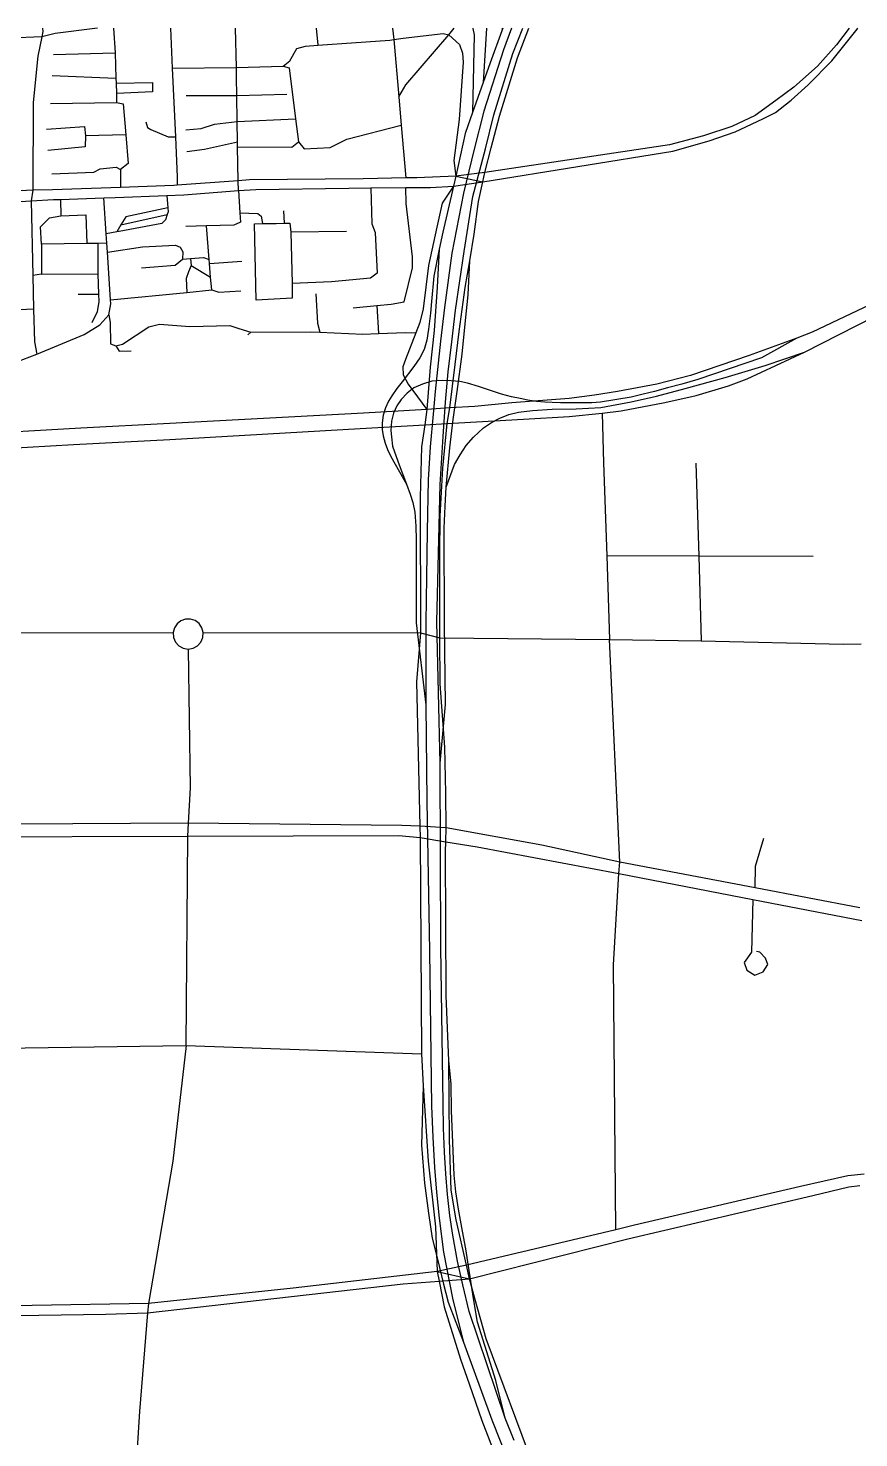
# Model space of a CAD drawing. Header units: inches. Extents: x 13377022 to 13384502, y 3544620 to 3549120.
# Drawn here: x 13378647 to 13379717, y 3547304 to 3549120 of the extents above; entities that cross this region are included whole.
import ezdxf

# ---------------------------------------------------------------- set-up
doc = ezdxf.new("R2010")
doc.units = ezdxf.units.IN
doc.header["$MEASUREMENT"] = 0

msp = doc.modelspace()

# ---------------------------------------------------------------- linework, layer by layer
for points in [[(13378735.8, 3549119.6), (13378681.4, 3549112.6), (13378664.2, 3549108.5), (13378623.5, 3549106.9), (13378589.6, 3549105.6), (13378573.2, 3549104.9), (13378568.8, 3549104.7), (13378559.2, 3549104.2), (13378547.6, 3549103.6), (13378509.5, 3549098.9)], [(13378665.3, 3549119.6), (13378665.6, 3549115.3), (13378664.2, 3549108.5), (13378659.3, 3549083.8), (13378652.9, 3549023.8), (13378652.5, 3548911), (13378650.6, 3548897.2), (13378652.8, 3548801.1), (13378653.7, 3548757.8), (13378654.7, 3548715.5), (13378657.6, 3548700)], [(13378756.7, 3549119.6), (13378758.9, 3549088), (13378759.8, 3549055.4), (13378760, 3549048.9), (13378760.3, 3549035.5), (13378760.6, 3549023.9), (13378769.2, 3549022.2), (13378772.5, 3548982.3), (13378775.5, 3548945.5), (13378765.8, 3548937.5), (13378765.8, 3548914.5)], [(13380484, 3549119.6), (13380451.6, 3549097.1), (13380383.9, 3549061.6), (13380355.5, 3549043.9), (13380097.4, 3548927.4), (13379756.4, 3548775.4), (13379657, 3548728), (13379637.3, 3548720.6), (13379575.7, 3548698), (13379500.3, 3548672.2), (13379456.8, 3548661.3), (13379405.9, 3548651.7), (13379376.5, 3548646.9), (13379343.6, 3548642.7), (13379269.8, 3548637.2), (13379222.3, 3548632.5), (13379189.8, 3548630.5), (13379160.2, 3548628.7), (13379078.7, 3548623.8), (13378829, 3548610.5)], [(13378829.2, 3548589.8), (13379074.4, 3548604.2), (13379157.8, 3548608.9), (13379186.6, 3548610.6), (13379284.8, 3548616.1), (13379343.8, 3548619.4), (13379386.1, 3548624), (13379411, 3548626.7), (13379467, 3548637.6), (13379507.6, 3548646.7), (13379548.9, 3548659.2), (13379573.1, 3548668), (13379646.9, 3548702.3), (13379759.3, 3548759.5), (13380098.4, 3548911.1), (13380356.6, 3549027.5), (13380387.3, 3549046.2), (13380460.4, 3549084), (13380511.9, 3549119.6)], [(13378830, 3549119.6), (13378832.4, 3549068.3), (13378836.4, 3548979.5), (13378838.7, 3548927.7), (13378838.6, 3548917.3)], [(13378917.5, 3548910.4), (13378917.3, 3548923.1), (13378916.6, 3548967), (13378916.5, 3548973.2), (13378916.1, 3548999.3), (13378915.6, 3549033.1), (13378915.2, 3549056.2), (13378914.9, 3549069), (13378913.7, 3549119.6)], [(13379017.9, 3549119.6), (13379019.9, 3549097.7)], [(13379116.2, 3549119.6), (13379117.7, 3549105.2), (13379124.1, 3549031.3), (13379127.2, 3548994.8), (13379133.4, 3548926.7)], [(13379124.1, 3549031.3), (13379133.3, 3549046.5), (13379188.8, 3549111), (13379195.7, 3549119.6)], [(13379258.4, 3549119.6), (13379257.2, 3549116.4), (13379241.8, 3549075.2), (13379232.8, 3549049.6), (13379219.2, 3549011.2), (13379209.6, 3548983.8), (13379197.8, 3548928.9), (13379194.7, 3548916.2), (13379181, 3548856.9), (13379176.3, 3548835.1), (13379173.8, 3548786), (13379170, 3548730.1)], [(13379269.6, 3549119.6), (13379259, 3549091.8), (13379233.9, 3549012.9), (13379221.4, 3548964), (13379207.7, 3548907.1), (13379192.8, 3548829.7), (13379183, 3548759.8)], [(13379197.3, 3548756.6), (13379208.6, 3548832.1), (13379219.7, 3548902.9), (13379235.9, 3548964.3), (13379246.8, 3549007.9), (13379271.2, 3549087), (13379284.1, 3549119.6)], [(13379704.7, 3549119.6), (13379688.4, 3549098.1), (13379663.8, 3549070.8), (13379633.2, 3549043.6), (13379610.2, 3549026.5), (13379583.3, 3549007.1), (13379553.5, 3548992.9), (13379516.9, 3548981), (13379473, 3548969.3), (13379235.1, 3548933.8), (13379197.8, 3548928.9)], [(13379202.1, 3548729.2), (13379209.9, 3548785.7), (13379215.6, 3548820), (13379221.2, 3548854.3), (13379227, 3548896.3), (13379232.7, 3548921.9), (13379235.1, 3548933.8), (13379243.2, 3548965.7), (13379254.2, 3549006.5), (13379277.1, 3549081.6), (13379291.9, 3549119.6)], [(13379219.7, 3549119.6), (13379219.5, 3549119.3), (13379221.2, 3549111.2), (13379219.2, 3549011.2)], [(13379232.7, 3548921.9), (13379477.2, 3548961.1), (13379524, 3548974.7), (13379557.5, 3548986.1), (13379593.4, 3549003.1), (13379609.5, 3549010.9), (13379629.8, 3549027.1), (13379651.9, 3549046.5), (13379682.3, 3549077.5), (13379714.9, 3549118.3), (13379715.7, 3549119.6)], [(13379237.4, 3549119.6), (13379232.8, 3549049.6)], [(13379257.5, 3549119.6), (13379257.2, 3549116.4)], [(13378832.4, 3549068.3), (13378914.9, 3549069), (13378975.2, 3549070.8), (13378983.7, 3549077.6), (13378992.9, 3549093.4), (13379003.9, 3549096.5), (13379019.9, 3549097.7), (13379112.6, 3549104.4), (13379117.7, 3549105.2), (13379129.7, 3549106.9), (13379181.6, 3549113), (13379188.8, 3549111)], [(13379188.8, 3549111), (13379202.6, 3549098.8), (13379206.2, 3549087.6), (13379207.3, 3549075.8), (13379202, 3549002.2), (13379195, 3548949.3), (13379197.8, 3548928.9)], [(13378679.3, 3549085.8), (13378758.9, 3549088)], [(13378975.2, 3549070.8), (13378982.9, 3549068.7), (13378991.3, 3549002.8), (13378995.1, 3548973.2), (13379002.3, 3548964.3), (13379035.6, 3548965.9), (13379057.3, 3548976.5), (13379127.2, 3548994.8)], [(13378677.6, 3549058.9), (13378759.8, 3549055.4)], [(13378760, 3549048.9), (13378807, 3549049.7), (13378807, 3549037.5), (13378760.3, 3549035.5)], [(13378850.2, 3549033.1), (13378915.6, 3549033.1)], [(13378915.6, 3549033.1), (13378980.1, 3549034.8)], [(13378675.3, 3549022.8), (13378760.6, 3549023.9)], [(13378670.2, 3548989.6), (13378719.4, 3548993), (13378720.6, 3548981), (13378720, 3548966.7), (13378671.9, 3548962.1)], [(13378798.1, 3548998.9), (13378800.3, 3548991.9), (13378804.7, 3548989.2), (13378826.9, 3548979.9), (13378836.4, 3548979.5)], [(13378849.6, 3548988.7), (13378869.6, 3548990.4), (13378886.8, 3548995.9), (13378916.1, 3548999.3)], [(13378916.1, 3548999.3), (13378991.3, 3549002.8)], [(13378772.5, 3548982.3), (13378720.6, 3548981)], [(13378851.3, 3548961), (13378874, 3548963.7), (13378916.5, 3548973.2)], [(13378916.6, 3548967), (13378986.2, 3548966.5), (13378995.1, 3548973.2)], [(13378677.3, 3548932.2), (13378731.2, 3548934.3), (13378739.3, 3548938.4), (13378760.2, 3548940.8), (13378765.8, 3548937.5)], [(13378516.5, 3548889.3), (13378650.6, 3548897.2), (13378679.4, 3548898.9), (13378688.5, 3548899.2), (13378744.1, 3548901), (13378758.8, 3548901.5), (13378825.5, 3548904.1), (13378847.3, 3548905), (13378917.5, 3548910.4), (13378939.9, 3548912.1), (13379059.8, 3548913.6), (13379088, 3548913.9), (13379133.1, 3548914.3), (13379165, 3548914.6), (13379194.7, 3548916.2), (13379232.7, 3548921.9)], [(13379197.8, 3548928.9), (13379147.3, 3548927), (13379133.4, 3548926.7), (13379078.4, 3548925.7), (13378931.8, 3548924.2), (13378917.3, 3548923.1), (13378838.6, 3548917.3), (13378834.2, 3548916.9), (13378765.8, 3548914.5), (13378677.8, 3548911.5), (13378652.5, 3548911), (13378569.6, 3548906.7)], [(13379194.7, 3548916.2), (13379180.2, 3548894.2), (13379173.1, 3548863.5), (13379162.4, 3548813.8), (13379155.8, 3548758), (13379151.4, 3548740.7), (13379146.2, 3548727.5)], [(13379197.8, 3548928.9), (13379232.7, 3548921.9)], [(13378600.8, 3548677.7), (13378639.6, 3548692.9), (13378657.6, 3548700), (13378718.9, 3548725.2), (13378738.9, 3548737.8), (13378750.4, 3548750.4), (13378753.3, 3548764.8), (13378752.9, 3548769.9), (13378748.8, 3548831.3), (13378748, 3548842.7), (13378747.2, 3548855), (13378744.1, 3548901)], [(13378688.5, 3548899.2), (13378688.6, 3548878.1), (13378721.1, 3548879.1), (13378722.1, 3548842.2)], [(13378825.5, 3548904.1), (13378826.7, 3548888.1), (13378827, 3548883.1), (13378825.9, 3548879.8), (13378823.6, 3548873), (13378818.7, 3548868.3), (13378764, 3548857.9), (13378760.8, 3548857.3), (13378747.2, 3548855)], [(13378917.5, 3548910.4), (13378919.5, 3548882), (13378920.3, 3548869.7), (13378911.7, 3548866), (13378876.6, 3548865), (13378849.9, 3548864.2)], [(13379088, 3548913.9), (13379089.7, 3548867.8), (13379093.8, 3548856.7), (13379096.2, 3548804.3), (13379087.6, 3548797.7), (13379037.7, 3548792.8), (13378986.9, 3548790.7)], [(13379131, 3548767.4), (13379141.7, 3548810.9), (13379142.1, 3548825.2), (13379133.9, 3548894), (13379133.1, 3548914.3)], [(13378826.7, 3548888.1), (13378772.3, 3548876.9), (13378766.1, 3548866.5), (13378760.8, 3548857.3)], [(13378766.1, 3548866.5), (13378825.9, 3548879.8)], [(13378919.5, 3548882), (13378942.6, 3548880.9), (13378947.1, 3548877.6), (13378948.8, 3548867.9)], [(13378975.8, 3548884.6), (13378976.6, 3548868.4)], [(13378748, 3548842.7), (13378736.6, 3548842.5), (13378722.1, 3548842.2), (13378663.6, 3548841.7), (13378662.6, 3548863.6), (13378674.1, 3548875.6), (13378688.6, 3548878.1)], [(13378752.9, 3548769.9), (13378851.2, 3548779.4), (13378883.2, 3548782.5), (13378881.7, 3548799), (13378880.2, 3548816.5), (13378879.7, 3548821.6), (13378876.6, 3548865)], [(13378938.5, 3548867.8), (13378948.8, 3548867.9), (13378966.4, 3548868.3), (13378976.6, 3548868.4), (13378984, 3548868.6), (13378985.2, 3548857.1), (13378986.9, 3548790.7), (13378986.9, 3548771.9), (13378940.6, 3548769.4), (13378938.5, 3548867.8)], [(13379056.9, 3548857.9), (13378985.2, 3548857.1)], [(13378663.6, 3548841.7), (13378663.6, 3548802.7), (13378736.6, 3548803.2)], [(13378736.6, 3548842.5), (13378736.6, 3548803.2), (13378737.3, 3548777.2), (13378737.6, 3548767.7), (13378735.6, 3548754.2), (13378728.6, 3548740.2)], [(13378748.8, 3548831.3), (13378794, 3548838.1), (13378836.4, 3548840.3), (13378842.3, 3548837.6), (13378845.9, 3548831.8), (13378845.4, 3548822.3)], [(13379176.3, 3548835.1), (13379169.5, 3548800.2), (13379166.5, 3548767.8)], [(13378792.5, 3548811.1), (13378836.1, 3548814.6), (13378845.4, 3548822.3), (13378855.8, 3548823.1), (13378872.7, 3548824.4), (13378879.7, 3548821.6)], [(13378855.8, 3548823.1), (13378856.6, 3548814.1), (13378853.3, 3548805.9), (13378850.4, 3548797.3), (13378851.2, 3548779.4)], [(13378856.6, 3548814.1), (13378881.7, 3548799)], [(13378880.2, 3548816.5), (13378922.1, 3548819.8)], [(13379210.4, 3548743.2), (13379213.8, 3548776.2), (13379215.6, 3548820)], [(13378663.6, 3548802.7), (13378652.8, 3548801.1)], [(13378711.1, 3548777.2), (13378737.3, 3548777.2)], [(13378883.2, 3548782.5), (13378892.2, 3548779.7), (13378920.5, 3548781.3)], [(13379017.2, 3548777.6), (13379019.6, 3548739.9), (13379022.5, 3548728)], [(13378653.7, 3548757.8), (13378590.7, 3548754.7), (13378551.7, 3548753.2), (13378513.8, 3548754.2), (13378492.3, 3548748.7), (13378487.8, 3548740.7), (13378488.8, 3548727.8), (13378495.3, 3548721.8), (13378515.8, 3548717.8), (13378535.2, 3548719.8), (13378589.7, 3548723.3), (13378615.3, 3548723.9)], [(13379065.5, 3548759.6), (13379096.1, 3548762.4), (13379114.3, 3548764.1), (13379131, 3548767.4)], [(13379096.1, 3548762.4), (13379098.3, 3548726.4)], [(13379166.5, 3548767.8), (13379165, 3548752.8), (13379162.5, 3548732), (13379160.2, 3548718), (13379156.8, 3548705.8), (13379151.3, 3548695), (13379143.8, 3548684.1), (13379128.5, 3548664.4), (13379121.8, 3548655.5), (13379115.1, 3548646.3), (13379111.1, 3548639.3), (13379107.2, 3548630.9), (13379104.2, 3548621.1), (13379102.9, 3548611.6), (13379102.9, 3548602.8), (13379104.2, 3548594.5), (13379106.6, 3548585.3), (13379109.7, 3548577.2), (13379113.7, 3548569.1), (13379118, 3548561.3), (13379134.3, 3548532.4)], [(13379183, 3548759.8), (13379178, 3548716.5), (13379174.1, 3548680.2), (13379171.1, 3548651.9), (13379168.4, 3548622.6), (13379164.8, 3548580.5), (13379162.3, 3548537.8), (13379160.8, 3548471.8), (13379160, 3548412.8), (13379159.2, 3548354.4)], [(13379173.1, 3548354.9), (13379177.7, 3548531.8), (13379181.4, 3548593.9), (13379184.4, 3548637.8), (13379188, 3548677.1), (13379192.4, 3548715.9), (13379197.3, 3548756.6)], [(13378750.4, 3548750.4), (13378752.1, 3548740.8), (13378752.9, 3548713.3), (13378759.5, 3548710.4), (13378768.1, 3548712.9), (13378802.1, 3548735), (13378816, 3548738.3), (13378854.9, 3548735.4), (13378906.6, 3548736.7), (13378918, 3548733), (13378933.6, 3548728.1)], [(13379185.1, 3548528.4), (13379189.9, 3548579.4), (13379194.4, 3548615.5), (13379199.3, 3548651.8), (13379205.7, 3548699.9), (13379210.4, 3548743.2)], [(13378929.9, 3548724.8), (13378933.6, 3548728.1), (13379010.6, 3548728.5), (13379022.5, 3548728), (13379077.8, 3548725.6), (13379098.3, 3548726.4), (13379132.7, 3548727.7), (13379146.2, 3548727.5)], [(13379146.2, 3548727.5), (13379132.7, 3548693.1), (13379129.4, 3548683.3)], [(13379170, 3548730.1), (13379164.8, 3548682.9)], [(13379197, 3548686.7), (13379202.1, 3548729.2)], [(13379637.3, 3548720.6), (13379591.5, 3548694.9)], [(13378759.5, 3548710.4), (13378764, 3548703.9), (13378779.2, 3548704.3)], [(13379596.3, 3548685.3), (13379646.9, 3548702.3)], [(13379591.5, 3548694.9), (13379509.8, 3548667.4), (13379488.9, 3548661.1), (13379470.5, 3548656.3), (13379453.6, 3548651.8), (13379439, 3548648.1), (13379423.7, 3548644.5), (13379384.1, 3548638.2), (13379372.8, 3548637.3), (13379360.9, 3548637.1), (13379332.5, 3548637), (13379321.9, 3548637.5), (13379312.6, 3548637.9), (13379301.6, 3548638.8), (13379290.4, 3548640.5), (13379280.5, 3548642.6), (13379269.6, 3548645), (13379256.8, 3548648.5), (13379227, 3548658.2), (13379212.9, 3548662.3), (13379203, 3548664.5), (13379191.8, 3548665.6), (13379180, 3548666), (13379167, 3548665.1), (13379154.6, 3548661.4), (13379143.5, 3548656.4), (13379135, 3548649.6), (13379127.1, 3548641.4), (13379121.7, 3548633.1), (13379117.4, 3548623.9), (13379114.9, 3548613.6), (13379113.9, 3548601.7), (13379114.7, 3548593.4), (13379116.1, 3548581.5), (13379120.8, 3548568.2), (13379124.7, 3548557.3), (13379134.3, 3548532.4), (13379138.9, 3548519.7), (13379142.2, 3548508.8), (13379144.9, 3548496.4), (13379146.3, 3548478.4), (13379146.8, 3548460.8), (13379146.5, 3548354)], [(13379129.4, 3548683.3), (13379129.7, 3548673.1), (13379136.2, 3548661.4), (13379160.2, 3548628.7)], [(13379164.8, 3548682.9), (13379160.2, 3548628.7), (13379157.8, 3548608.9), (13379153.4, 3548580.3), (13379151.8, 3548515.3), (13379152.3, 3548341), (13379147.1, 3548277.8), (13379151.3, 3548092.1), (13379151.8, 3548077.2), (13379153.4, 3547798.8), (13379155.6, 3547757.4), (13379162.1, 3547660.4), (13379171.5, 3547576), (13379173.8, 3547518.4)], [(13379211.5, 3547526.5), (13379198.1, 3547584.9), (13379191.7, 3547623.4), (13379189.4, 3547688.3), (13379188.7, 3547789.6), (13379185.4, 3547873.9), (13379184.4, 3548059.5), (13379184.8, 3548071.6), (13379185.3, 3548090), (13379184.8, 3548134.6), (13379183.5, 3548193.7), (13379177.7, 3548275.3), (13379177, 3548334.7), (13379177, 3548442), (13379177.7, 3548491.4), (13379180.8, 3548552.8), (13379186.6, 3548610.6), (13379189.8, 3548630.5), (13379197, 3548686.7)], [(13379220.3, 3548593.1), (13379233.3, 3548604.8), (13379243.7, 3548611.7), (13379254.4, 3548617.3), (13379266, 3548622), (13379278.4, 3548625.2), (13379296.7, 3548627.4), (13379322, 3548629.2), (13379352.6, 3548629.3), (13379384.5, 3548631.2), (13379423.6, 3548638.4), (13379456.5, 3548645.9), (13379493.1, 3548655.5), (13379544.7, 3548669.9), (13379596.3, 3548685.3)], [(13378829, 3548610.5), (13378714.4, 3548604.4), (13378565.1, 3548596), (13378521, 3548593.6), (13378470.3, 3548585.6), (13378433.2, 3548575.3), (13378398.3, 3548562.7)], [(13379386.1, 3548624), (13379388.1, 3548559.9), (13379392.2, 3548440), (13379395.9, 3548332.2)], [(13378406.7, 3548543.7), (13378425.6, 3548552.5), (13378469.2, 3548564.6), (13378504.4, 3548570.3), (13378556.5, 3548574.7), (13378705.2, 3548583.5), (13378829.2, 3548589.8)], [(13379185.1, 3548528.4), (13379196.2, 3548557.7), (13379203.3, 3548570.3), (13379210.9, 3548582.2), (13379220.3, 3548593.1)], [(13379507.2, 3548559.6), (13379510.8, 3548439.7), (13379514, 3548330.8)], [(13379177.4, 3548173), (13379184.4, 3548248.6), (13379183.2, 3548353.1), (13379182.9, 3548475.8), (13379184, 3548504.2), (13379185.1, 3548528.4)], [(13379658.4, 3548439.3), (13379510.8, 3548439.7), (13379392.2, 3548440)], [(13378855.9, 3548358.7), (13378849.5, 3548358.7), (13378843.5, 3548356.6), (13378838.5, 3548352.7), (13378835, 3548347.4), (13378833.4, 3548341.2), (13378833.9, 3548334.8), (13378836.5, 3548328.9), (13378840.9, 3548324.2), (13378846.5, 3548321.1), (13378852.8, 3548320.1), (13378859.2, 3548321.2), (13378864.8, 3548324.2), (13378869.1, 3548329), (13378871.7, 3548334.9), (13378872.2, 3548341.3), (13378870.6, 3548347.4), (13378867, 3548352.8), (13378862, 3548356.7), (13378855.9, 3548358.7)], [(13379146.5, 3548354), (13379159.1, 3548248.1)], [(13379159.2, 3548354.4), (13379159.1, 3548248.1), (13379160.3, 3548124), (13379163.9, 3547930.8), (13379166.3, 3547731.4), (13379168, 3547691.6), (13379170.2, 3547652.5), (13379172.7, 3547620.6), (13379176.2, 3547587), (13379182, 3547543.4), (13379193.7, 3547482.1), (13379207.8, 3547427.5), (13379244.1, 3547327.5), (13379264.8, 3547275.3)], [(13379272.7, 3547301), (13379261.3, 3547329.4), (13379215.1, 3547467.1), (13379206.6, 3547501.4), (13379199.7, 3547531.9), (13379193.7, 3547565.3), (13379190.1, 3547590.7), (13379186.9, 3547617.5), (13379184.8, 3547644.3), (13379183.3, 3547672.3), (13379182, 3547703.2), (13379181.3, 3547734.6), (13379178.3, 3547936.2), (13379177.4, 3548173), (13379173.1, 3548354.9)], [(13378600.7, 3548340.9), (13378833.4, 3548341.2)], [(13378872.2, 3548341.3), (13379152.3, 3548341)], [(13379152.3, 3548341), (13379177, 3548334.7), (13379395.9, 3548332.2), (13379514, 3548330.8), (13379697.3, 3548326.3)], [(13378852.8, 3548320.1), (13378855.5, 3548141.5), (13378852.8, 3548095.9), (13378852.1, 3548079.2), (13378849.7, 3547809.6), (13378850.2, 3547809.6), (13378833.2, 3547660.5), (13378801.5, 3547477.1), (13378800.5, 3547465.3), (13378790.3, 3547338), (13378785.6, 3547269.9), (13378784.8, 3547257.1), (13378789.9, 3547142.1), (13378794, 3547050.5), (13378801.7, 3546869.8), (13378801.9, 3546864.1), (13378794.1, 3546791.6)], [(13379403.8, 3547572.2), (13379401, 3547913.2), (13379407.6, 3548031), (13379408.9, 3548045.7), (13379395.9, 3548332.2)], [(13379697.3, 3548326.3), (13379719.9, 3548326.6)], [(13378154.2, 3548265.2), (13378167.7, 3548256.4), (13378283.1, 3548182.5), (13378345.3, 3548143.5), (13378380.8, 3548123.5), (13378414.4, 3548108.4), (13378461.1, 3548090.9), (13378502.4, 3548083.1), (13378553.7, 3548078.3), (13378852.1, 3548079.2), (13379124.4, 3548080), (13379151.8, 3548077.2), (13379184.8, 3548071.6)], [(13379185.3, 3548090), (13379151.3, 3548092.1), (13379128, 3548092.8), (13378852.8, 3548095.9), (13378555.2, 3548094.1), (13378502.5, 3548099.4), (13378458.2, 3548108.1), (13378425.9, 3548118.8), (13378391.8, 3548134.4), (13378355.2, 3548155.6), (13378289.2, 3548198.5), (13378176.6, 3548269.8), (13378162.4, 3548278.3)], [(13379718.5, 3547987), (13379583.6, 3548012.6), (13379408.9, 3548045.7), (13379308.4, 3548067.7), (13379185.3, 3548090)], [(13379184.8, 3548071.6), (13379225.4, 3548065.5), (13379407.6, 3548031), (13379580.5, 3547997.6), (13379721, 3547970.5)], [(13379583.6, 3548012.6), (13379583.7, 3548040.5), (13379594.7, 3548076.4)], [(13379580.5, 3547997.6), (13379578.9, 3547929.7), (13379569.3, 3547916.3), (13379572.7, 3547906.3), (13379583.2, 3547900.1), (13379593.7, 3547904.4), (13379599.9, 3547913.9), (13379597, 3547922.1), (13379589.4, 3547929.7), (13379585.3, 3547930.4)], [(13378553.8, 3547805), (13378849.7, 3547809.6), (13378850.2, 3547809.6)], [(13378850.2, 3547809.6), (13379153.4, 3547798.8)], [(13379191.9, 3547760), (13379188.7, 3547789.6)], [(13379155.6, 3547757.4), (13379153.7, 3547681.2)], [(13379206.5, 3547570.4), (13379201.1, 3547598.8), (13379197.6, 3547621.2), (13379195.5, 3547642.4), (13379192.2, 3547725.7), (13379191.9, 3547760)], [(13379153.7, 3547681.2), (13379157.3, 3547632.2), (13379162.6, 3547593.4), (13379167.4, 3547561.5), (13379174, 3547534.3), (13379181.7, 3547502.3)], [(13379702.8, 3547641.6), (13379641.8, 3547627.7), (13379428.1, 3547578), (13379403.8, 3547572.2), (13379211.5, 3547526.5)], [(13379215.5, 3547508.9), (13379419.5, 3547560.6), (13379658, 3547616.4), (13379704.2, 3547627.3)], [(13379724, 3547644), (13379702.8, 3547641.6)], [(13379704.2, 3547627.3), (13379718.4, 3547629.2)], [(13379261.3, 3547329.4), (13379249.5, 3547378), (13379225.8, 3547453.1), (13379220.4, 3547483.6), (13379210.7, 3547547.7), (13379206.5, 3547570.4)], [(13379173.8, 3547518.4), (13378988.2, 3547497.1), (13378801.5, 3547477.1), (13378652, 3547474.5), (13378543.9, 3547473.4)], [(13379211.5, 3547526.5), (13379173.8, 3547518.4)], [(13379173.8, 3547518.4), (13379176.2, 3547506), (13379182.5, 3547473), (13379203.8, 3547405.4), (13379214.8, 3547373.9), (13379231.4, 3547326.4), (13379266.7, 3547234.4), (13379291.1, 3547161.1), (13379310.9, 3547092.5), (13379328.6, 3547011.7), (13379338.2, 3546933.1), (13379339.3, 3546895.6), (13379339.3, 3546794.9), (13379340.2, 3546671), (13379344.4, 3546586.4), (13379346.3, 3546490.5), (13379346.3, 3546458.5), (13379346.3, 3546396), (13379346.4, 3546388.3)], [(13379173.8, 3547518.4), (13379215.5, 3547508.9)], [(13379394.6, 3546403.3), (13379394.9, 3546407.2), (13379394.3, 3546473.1), (13379384.8, 3546529.6), (13379379.7, 3546720.6), (13379376, 3546880.9), (13379371.6, 3546933.1), (13379362.1, 3547013.6), (13379341.8, 3547131.7), (13379324.6, 3547197.6), (13379298.3, 3547266.7), (13379236.9, 3547431.8), (13379222.2, 3547483.7), (13379215.5, 3547508.9), (13379211.5, 3547526.5)], [(13378108, 3547440.7), (13378137, 3547450.5), (13378163.6, 3547456.2), (13378190.8, 3547459.6), (13378256.4, 3547461.3), (13378544.2, 3547460.7), (13378746.6, 3547463.6), (13378800.5, 3547465.3), (13379129.9, 3547502.7), (13379176.2, 3547506), (13379215.5, 3547508.9)], [(13379181.7, 3547502.3), (13379188, 3547479), (13379207.8, 3547427.5)]]:
    msp.add_lwpolyline(points)

doc.saveas('drawing.dxf')
